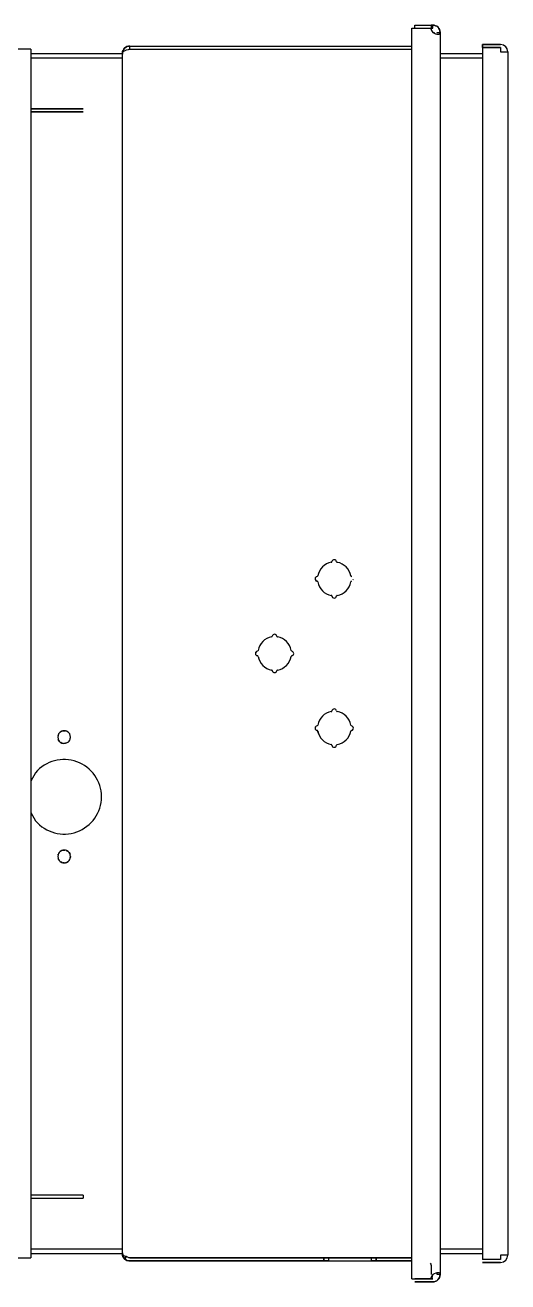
# Model space of a CAD drawing. Header units: millimetres. Extents: x -187347 to 135007, y -6415 to 292048.
# Drawn here: x -61495 to -61171, y 46282 to 47124 of the extents above; entities that cross this region are included whole.
import ezdxf

# ---------------------------------------------------------------- set-up
doc = ezdxf.new("R2010")
doc.units = ezdxf.units.MM
doc.header["$LTSCALE"] = 100
doc.layers.get('0').update_dxf_attribs({"lineweight": 18})
doc.layers.add('Layout Cabinplant', color=30, linetype='Continuous')
doc.layers.add('LAYOUT customer', color=5, linetype='Continuous')

# ---------------------------------------------------------------- blocks, each defined once
blk = doc.blocks.new('CP hopper')
at = {"color": 5, "linetype": 'Continuous'}
for centre, radius, start, end in [((-27219.74, -342.02), 4.9, 90, 180), ((-27219.74, -342.02), 4.9, 90, 180), ((-27235.63, -384.54), 4.1, 270.83942, 314.84957), ((-27235.6, -384.54), 4.1, 270.36535, 281.36601), ((-27235.65, -384.55), 4.1, 270.99006, 281.96402), ((-27235.69, -384.58), 4.1, 304.62582, 315.58974)]:
    blk.add_arc(centre, radius, start, end, dxfattribs=at)
at = {"layer": 'LAYOUT customer', "linetype": 'Continuous'}
for p, q in [((-27224.64, -342.02), (-27224.64, -354.12)), ((-27224.64, -354.12), (-27224.64, -342.02)), ((-27222.57, -354.12), (-27222.57, -342.02)), ((-27222.57, -342.02), (-27222.57, -354.12)), ((-27222.57, -354.12), (-27222.57, -342.02)), ((-27222.57, -342.02), (-27219.74, -342.02)), ((-27219.74, -342.02), (-27219.74, -337.12)), ((-27219.74, -337.12), (-26413.54, -337.12)), ((-26413.54, -337.12), (-26413.54, -342.02)), ((-26413.54, -342.02), (-26410.72, -342.02)), ((-26410.72, -342.02), (-26410.72, -354.12)), ((-26408.64, -342.02), (-26408.64, -354.12)), ((-26408.64, -354.12), (-26408.64, -342.02)), ((-27222.57, -354.12), (-27224.64, -354.12)), ((-27224.64, -354.12), (-27222.57, -354.12)), ((-27222.57, -354.12), (-26410.72, -354.12)), ((-27218.64, -382.55), (-27218.64, -354.12)), ((-27215.64, -382.55), (-27215.64, -354.12)), ((-26417.64, -354.12), (-26417.64, -382.55)), ((-26417.64, -354.12), (-26417.64, -382.55)), ((-26417.64, -354.12), (-26417.64, -382.55)), ((-26414.64, -382.55), (-26414.64, -354.12)), ((-26414.64, -382.55), (-26414.64, -354.12)), ((-27237.54, -386.44), (-27237.64, -387.45)), ((-27237.64, -387.45), (-27237.54, -386.44)), ((-27237.27, -385.58), (-27237.54, -386.44)), ((-27237.54, -386.44), (-27237.27, -385.58)), ((-27236.84, -384.76), (-27237.27, -385.58)), ((-27237.27, -385.58), (-27236.84, -384.76)), ((-27236.2, -383.97), (-27236.84, -384.76)), ((-27236.84, -384.76), (-27236.5, -384.35)), ((-27236.5, -384.35), (-27236.2, -383.97)), ((-27235.41, -383.33), (-27236.2, -383.97)), ((-27236.2, -383.97), (-27235.81, -383.66)), ((-27235.81, -383.66), (-27235.41, -383.33)), ((-27234.75, -382.98), (-27235.41, -383.33)), ((-27235.41, -383.33), (-27234.75, -382.98)), ((-27233.74, -382.65), (-27234.75, -382.98)), ((-27234.75, -382.98), (-27233.74, -382.65)), ((-27232.74, -382.55), (-27233.74, -382.65)), ((-27233.74, -382.65), (-27232.74, -382.55)), ((-27232.18, -382.6), (-27232.74, -382.55)), ((-27232.74, -383.75), (-27232.74, -382.55)), ((-27232.74, -382.55), (-26400.54, -382.55)), ((-27232.74, -384.55), (-27232.74, -383.75)), ((-27232.18, -384.6), (-27232.74, -384.55)), ((-27232.74, -387.45), (-27232.18, -386.51)), ((-27232.64, -387.28), (-27232.64, -386.55)), ((-27232.64, -386.55), (-27232.2, -386.55)), ((-27231.78, -382.92), (-27232.18, -382.6)), ((-27232.18, -386.51), (-27231.86, -385.71)), ((-27231.86, -385.71), (-27231.62, -384.79)), ((-27231.62, -383.28), (-27231.78, -382.92)), ((-27231.54, -383.93), (-27231.62, -383.28)), ((-27231.62, -384.79), (-27231.54, -383.93)), ((-26401.67, -383.28), (-26401.75, -383.93)), ((-26401.75, -383.93), (-26401.67, -384.79)), ((-26401.51, -382.92), (-26401.67, -383.28)), ((-26401.03, -384.59), (-26401.67, -384.79)), ((-26401.67, -384.79), (-26401.51, -385.47)), ((-26401.51, -385.47), (-26401.11, -386.51)), ((-26400.54, -382.55), (-26401.11, -382.6)), ((-26401.11, -386.51), (-26400.54, -387.45)), ((-26400.54, -384.55), (-26401.03, -384.59)), ((-26399.54, -382.65), (-26400.54, -382.55)), ((-26400.54, -382.55), (-26400.54, -383.75)), ((-26400.54, -382.55), (-26399.54, -382.65)), ((-26400.54, -383.75), (-26400.54, -384.55)), ((-26398.67, -382.92), (-26399.54, -382.65)), ((-26399.54, -382.65), (-26398.67, -382.92)), ((-26397.86, -383.35), (-26398.67, -382.92)), ((-26398.67, -382.92), (-26397.86, -383.35)), ((-26397.07, -384), (-26397.86, -383.35)), ((-26397.86, -383.35), (-26397.48, -383.66)), ((-26397.48, -383.66), (-26397.07, -384)), ((-26396.43, -384.79), (-26397.07, -384)), ((-26397.07, -384), (-26396.79, -384.35)), ((-26396.79, -384.35), (-26396.43, -384.79)), ((-26396.08, -385.44), (-26396.43, -384.79)), ((-26396.43, -384.79), (-26396.08, -385.44)), ((-26395.75, -386.45), (-26396.08, -385.44)), ((-26396.08, -385.44), (-26395.75, -386.45)), ((-26395.64, -387.45), (-26395.75, -386.45)), ((-26395.75, -386.45), (-26395.64, -387.45)), ((-27236.44, -387.45), (-27237.64, -387.45)), ((-27237.64, -388.64), (-27237.64, -387.45)), ((-27237.64, -387.45), (-27237.64, -388.64)), ((-27237.64, -399.55), (-27237.64, -388.64)), ((-27237.64, -388.64), (-27235.57, -388.64)), ((-27235.64, -387.45), (-27236.44, -387.45)), ((-27235.64, -387.45), (-27235.57, -388.64)), ((-27235.57, -388.64), (-27235.64, -387.45)), ((-27235.64, -388.55), (-27234.76, -388.55)), ((-27234.76, -388.55), (-27235.64, -388.55)), ((-27235.64, -399.55), (-27235.57, -388.64)), ((-27235.57, -396.65), (-27235.57, -388.64)), ((-26406.74, -388.55), (-26400.64, -388.55)), ((-26399.87, -387.98), (-26398.64, -387.98)), ((-26398.64, -387.98), (-26398.53, -388.55)), ((-26397.64, -388.55), (-26398.53, -388.55)), ((-26397.72, -388.64), (-26397.72, -396.65)), ((-26397.64, -388.64), (-26397.72, -399.55)), ((-26397.72, -399.55), (-26397.64, -388.64)), ((-26397.64, -387.45), (-26397.64, -388.64)), ((-26397.64, -388.64), (-26397.64, -387.45)), ((-26397.64, -388.92), (-26397.64, -388.55)), ((-26395.64, -388.64), (-26395.64, -387.45)), ((-26395.64, -387.45), (-26395.64, -388.64)), ((-26395.64, -399.55), (-26395.64, -388.64)), ((-26395.64, -388.64), (-26395.64, -399.55)), ((-27235.64, -399.55), (-27237.64, -399.55)), ((-27235.57, -401.55), (-27235.57, -396.65)), ((-26397.72, -401.55), (-27235.57, -401.55)), ((-27223.64, -590.58), (-27223.64, -401.55)), ((-27221.57, -590.58), (-27221.57, -401.55)), ((-27221.57, -590.58), (-27221.57, -401.55)), ((-26411.64, -401.55), (-26411.64, -590.65)), ((-26411.64, -527.36), (-26411.64, -401.55)), ((-26411.64, -425.45), (-26411.64, -401.55)), ((-26411.64, -401.55), (-26411.64, -590.65)), ((-26409.64, -590.65), (-26409.64, -401.55)), ((-26409.64, -401.55), (-26409.64, -425.45)), ((-26397.72, -401.55), (-26397.72, -396.65)), ((-26411.64, -425.45), (-26409.64, -425.45)), ((-26409.64, -425.45), (-26411.64, -425.45)), ((-26411.64, -428.45), (-26411.64, -425.45)), ((-26409.64, -428.45), (-26411.64, -428.45)), ((-26409.64, -425.45), (-26409.64, -428.45)), ((-26868.13, -441.68), (-26868.23, -442.06)), ((-26866.03, -440.83), (-26866.41, -440.72)), ((-26411.64, -457.45), (-26409.64, -457.45)), ((-26411.64, -460.45), (-26411.64, -457.45)), ((-26411.64, -460.45), (-26409.64, -460.45)), ((-26409.64, -460.45), (-26411.64, -460.45)), ((-26411.64, -527.36), (-26411.64, -460.45)), ((-26409.64, -457.45), (-26409.64, -460.45)), ((-26409.64, -460.45), (-26409.64, -590.65)), ((-26763.17, -464.25), (-26764.65, -464.62)), ((-26411.64, -590.65), (-26411.64, -527.36)), ((-26411.64, -590.65), (-26411.64, -527.36)), ((-27223.64, -590.58), (-27223.63, -591.07)), ((-27223.57, -591.48), (-27223.64, -590.58)), ((-27221.57, -590.58), (-27223.64, -590.58)), ((-27223.63, -591.07), (-27223.57, -591.48)), ((-27223.27, -592.52), (-27223.57, -591.48)), ((-27223.57, -591.48), (-27223.27, -592.52)), ((-27222.21, -594.11), (-27223.27, -592.52)), ((-27223.27, -592.52), (-27222.21, -594.11)), ((-27222.21, -594.11), (-27221.51, -594.69)), ((-27221.51, -594.69), (-27222.21, -594.11)), ((-27221.52, -591.07), (-27221.57, -590.58)), ((-27221.42, -591.48), (-27221.52, -591.07)), ((-27221.51, -594.69), (-27220.62, -595.17)), ((-27220.62, -595.17), (-27221.51, -594.69)), ((-27220.98, -592.82), (-27221.42, -591.48)), ((-27220.48, -594.11), (-27220.98, -592.82)), ((-27219.91, -595.41), (-27220.62, -595.17)), ((-27220.62, -595.17), (-27219.91, -595.41)), ((-27220.1, -594.69), (-27220.48, -594.11)), ((-27219.46, -595.19), (-27220.1, -594.69)), ((-27218.92, -595.41), (-27219.91, -595.41)), ((-27219.91, -595.41), (-27218.92, -595.41)), ((-27218.92, -595.41), (-27219.46, -595.19)), ((-27218.26, -595.55), (-27218.92, -595.41)), ((-27218.92, -595.41), (-27218.26, -595.55)), ((-27218.26, -595.55), (-27218.92, -595.41)), ((-27218.64, -656.96), (-27218.64, -595.55)), ((-26415.04, -595.55), (-27218.26, -595.55)), ((-27215.64, -656.96), (-27215.64, -595.55)), ((-26417.64, -595.55), (-26417.64, -656.96)), ((-26417.64, -595.55), (-26417.64, -656.96)), ((-26417.64, -595.55), (-26417.64, -656.96)), ((-26415.04, -595.55), (-26414.54, -595.55)), ((-26414.54, -595.55), (-26415.04, -595.55)), ((-26414.54, -595.55), (-26415.04, -595.55)), ((-26414.64, -656.96), (-26414.64, -595.55)), ((-26414.64, -656.96), (-26414.64, -595.55)), ((-26414.08, -595.52), (-26414.54, -595.55)), ((-26414.08, -595.52), (-26414.54, -595.55)), ((-26414.54, -595.55), (-26414.08, -595.52)), ((-26413.38, -595.41), (-26414.08, -595.52)), ((-26414.08, -595.52), (-26413.38, -595.41)), ((-26413.19, -594.69), (-26413.8, -595.17)), ((-26412.71, -595.19), (-26413.38, -595.41)), ((-26413.38, -595.41), (-26412.71, -595.19)), ((-26412.81, -594.11), (-26413.19, -594.69)), ((-26412.53, -592.74), (-26412.81, -594.11)), ((-26412.71, -595.19), (-26411.78, -594.69)), ((-26411.78, -594.69), (-26412.71, -595.19)), ((-26411.79, -591.24), (-26412.53, -592.74)), ((-26412.53, -592.74), (-26411.15, -594.18)), ((-26412.53, -592.74), (-26411.15, -594.18)), ((-26412.53, -592.74), (-26411.15, -594.18)), ((-26411.15, -594.18), (-26412.53, -592.74)), ((-26412.53, -592.74), (-26411.15, -594.18)), ((-26412.53, -592.74), (-26411.15, -594.18)), ((-26411.15, -594.18), (-26412.53, -592.74)), ((-26412.53, -592.74), (-26411.15, -594.18)), ((-26411.15, -594.18), (-26412.53, -592.74)), ((-26412.53, -592.74), (-26411.15, -594.18)), ((-26411.15, -594.18), (-26412.53, -592.74)), ((-26411.15, -594.18), (-26412.53, -592.74)), ((-26412.53, -592.74), (-26411.15, -594.18)), ((-26411.15, -594.18), (-26412.53, -592.74)), ((-26411.15, -594.18), (-26412.53, -592.74)), ((-26411.15, -594.18), (-26412.53, -592.74)), ((-26411.15, -594.18), (-26412.53, -592.74)), ((-26411.15, -594.18), (-26412.53, -592.74)), ((-26412.53, -592.74), (-26411.15, -594.18)), ((-26412.53, -592.74), (-26411.15, -594.18)), ((-26411.64, -590.65), (-26411.79, -591.24)), ((-26411.78, -594.69), (-26411.15, -594.18)), ((-26411.15, -594.18), (-26411.78, -594.69)), ((-26411.15, -594.18), (-26410.02, -592.52)), ((-26410.02, -592.52), (-26411.15, -594.18)), ((-26410.02, -592.52), (-26409.68, -591.24)), ((-26409.68, -591.24), (-26410.02, -592.52)), ((-26409.68, -591.24), (-26409.64, -590.65)), ((-26409.64, -590.65), (-26409.68, -591.24)), ((-27181.64, -625.06), (-27181.64, -621.77)), ((-27181.64, -621.77), (-27181.64, -626.77)), ((-27179.64, -626.77), (-27179.64, -621.77)), ((-27179.64, -621.77), (-27179.64, -625.06)), ((-26453.64, -621.77), (-26451.64, -621.77)), ((-26453.64, -621.77), (-26453.64, -626.77)), ((-26451.64, -626.77), (-26451.64, -621.77)), ((-27181.64, -626.77), (-27181.64, -625.06)), ((-27181.64, -626.77), (-27181.64, -656.96)), ((-27181.64, -656.96), (-27181.64, -626.77)), ((-27179.64, -625.06), (-27179.64, -626.77)), ((-27179.64, -626.77), (-27179.64, -656.96)), ((-27179.64, -656.96), (-27179.64, -626.77)), ((-26763.98, -631.98), (-26763.31, -631.31)), ((-26763.31, -631.31), (-26763.98, -631.98)), ((-26762.73, -630.91), (-26763.31, -631.31)), ((-26761.75, -630.53), (-26762.73, -630.91)), ((-26760.64, -630.37), (-26761.75, -630.53)), ((-26759.54, -630.53), (-26760.64, -630.37)), ((-26758.55, -630.92), (-26759.54, -630.53)), ((-26759.54, -630.53), (-26759.14, -630.68)), ((-26757.97, -631.32), (-26758.55, -630.92)), ((-26757.31, -631.98), (-26757.97, -631.32)), ((-26683.32, -631.32), (-26683.99, -632)), ((-26683.99, -632), (-26683.32, -631.32)), ((-26682.74, -630.92), (-26683.32, -631.32)), ((-26683.32, -631.32), (-26682.74, -630.92)), ((-26681.75, -630.53), (-26682.74, -630.92)), ((-26682.74, -630.92), (-26682.15, -630.68)), ((-26680.64, -630.37), (-26681.75, -630.53)), ((-26680.64, -630.37), (-26679.53, -630.53)), ((-26679.53, -630.53), (-26680.64, -630.37)), ((-26678.55, -630.92), (-26679.53, -630.53)), ((-26677.97, -631.32), (-26678.55, -630.92)), ((-26677.3, -632), (-26677.97, -631.32)), ((-26453.64, -626.77), (-26453.64, -656.96)), ((-26451.64, -656.96), (-26451.64, -626.77)), ((-26764.89, -634.6), (-26764.81, -633.78)), ((-26764.81, -633.78), (-26764.89, -634.6)), ((-26764.82, -635.43), (-26764.89, -634.6)), ((-26764.89, -634.6), (-26764.82, -635.43)), ((-26764.62, -636.12), (-26764.82, -635.43)), ((-26764.82, -635.43), (-26764.62, -636.12)), ((-26764.61, -633.08), (-26764.81, -633.78)), ((-26764.62, -636.12), (-26763.99, -637.23)), ((-26763.98, -631.98), (-26764.61, -633.08)), ((-26763.99, -637.23), (-26764.25, -636.77)), ((-26763.99, -637.23), (-26763.32, -637.92)), ((-26763.32, -637.92), (-26762.74, -638.32)), ((-26762.74, -638.32), (-26761.76, -638.71)), ((-26761.76, -638.71), (-26762.21, -638.53)), ((-26761.76, -638.71), (-26760.64, -638.87)), ((-26760.64, -638.87), (-26759.54, -638.71)), ((-26759.54, -638.71), (-26758.55, -638.32)), ((-26758.55, -638.32), (-26759.08, -638.53)), ((-26758.55, -638.32), (-26757.97, -637.92)), ((-26757.97, -637.92), (-26758.55, -638.32)), ((-26757.97, -637.92), (-26757.3, -637.23)), ((-26757.3, -637.23), (-26757.97, -637.92)), ((-26756.68, -633.08), (-26757.31, -631.98)), ((-26757.31, -631.98), (-26757.03, -632.48)), ((-26757.3, -637.23), (-26756.67, -636.12)), ((-26756.67, -636.12), (-26757.04, -636.77)), ((-26756.48, -633.78), (-26756.68, -633.08)), ((-26756.68, -633.08), (-26756.48, -633.78)), ((-26756.67, -636.12), (-26756.48, -635.46)), ((-26756.43, -634.95), (-26756.48, -633.78)), ((-26756.48, -633.78), (-26756.4, -634.6)), ((-26756.48, -635.46), (-26756.43, -634.95)), ((-26756.4, -634.6), (-26756.43, -634.95)), ((-26684.81, -633.78), (-26684.89, -634.63)), ((-26684.89, -634.63), (-26684.86, -634.28)), ((-26684.89, -634.63), (-26684.81, -635.46)), ((-26684.81, -635.46), (-26684.89, -634.63)), ((-26684.62, -633.11), (-26684.81, -633.78)), ((-26684.81, -635.46), (-26684.61, -636.16)), ((-26684.61, -636.16), (-26684.81, -635.46)), ((-26683.99, -632), (-26684.62, -633.11)), ((-26684.62, -633.11), (-26684.26, -632.48)), ((-26684.61, -636.16), (-26683.98, -637.26)), ((-26683.98, -637.26), (-26684.25, -636.77)), ((-26683.98, -637.26), (-26683.32, -637.92)), ((-26683.32, -637.92), (-26682.74, -638.32)), ((-26682.74, -638.32), (-26681.75, -638.71)), ((-26681.75, -638.71), (-26682.21, -638.53)), ((-26681.75, -638.71), (-26680.64, -638.87)), ((-26680.64, -638.87), (-26679.54, -638.71)), ((-26679.54, -638.71), (-26678.56, -638.32)), ((-26678.56, -638.32), (-26679.08, -638.53)), ((-26678.56, -638.32), (-26677.98, -637.93)), ((-26677.31, -637.26), (-26677.98, -637.93)), ((-26677.98, -637.93), (-26677.31, -637.26)), ((-26677.31, -637.26), (-26676.68, -636.16)), ((-26677.3, -632), (-26677.03, -632.48)), ((-26676.67, -633.11), (-26677.3, -632)), ((-26676.68, -636.16), (-26677.04, -636.77)), ((-26676.68, -636.16), (-26676.48, -635.46)), ((-26676.67, -633.11), (-26676.47, -633.81)), ((-26676.47, -633.81), (-26676.67, -633.11)), ((-26676.4, -634.63), (-26676.48, -635.46)), ((-26676.48, -635.46), (-26676.4, -634.63)), ((-26676.4, -634.63), (-26676.47, -633.81)), ((-26736.71, -653.77), (-26731.19, -656.96)), ((-26710.1, -656.96), (-26704.58, -653.77)), ((-27221.64, -656.96), (-27221.64, -658.78)), ((-27221.64, -656.96), (-26411.64, -656.96)), ((-27221.64, -658.78), (-27221.64, -949.91)), ((-26411.64, -658.78), (-26411.64, -656.96)), ((-26411.64, -949.91), (-26411.64, -658.78))]:
    blk.add_line(p, q, dxfattribs=at)
for centre, radius, start, end in [((-26413.54, -342.02), 4.9, 360, 90), ((-26413.54, -342.02), 4.9, 360, 90), ((-26406.74, -391.45), 2.9, 90, 119.48276), ((-26397.65, -384.55), 4.1, 225.07519, 269.08628), ((-26866.64, -453.55), 11.25, 100.1776, 169.8224), ((-26868.72, -441.98), 0.5, 280.17512, 351.37248), ((-26864.57, -441.98), 0.504, 180.95954, 260.8141), ((-26866.64, -453.55), 11.25, 10.17836, 79.79564), ((-26766.65, -453.55), 11.25, 100.1776, 169.8224), ((-26768.84, -441.84), 0.665, 287.92926, 352.86568), ((-26766.63, -442.3), 1.59, 8.72486, 166.38516), ((-26766.65, -442.3), 1.6, 8.64465, 115.08085), ((-26764.44, -441.86), 0.655, 197.8503, 250.60183), ((-26764.44, -441.86), 0.655, 197.8503, 250.60183), ((-26766.65, -453.55), 11.25, 10.1776, 79.82242), ((-26877.9, -453.55), 1.6, 98.41354, 180.00585), ((-26877.91, -453.53), 1.59, 180.53095, 256.59192), ((-26878.21, -451.47), 0.5, 279.30336, 349.82826), ((-26866.64, -453.54), 11.25, 168.04763, 169.86936), ((-26855.08, -451.47), 0.499, 190.12416, 260.74423), ((-26855.4, -453.55), 1.6, 359.99849, 81.57859), ((-26855.4, -453.55), 1.6, 278.44302, 359.97991), ((-26855.4, -453.55), 1.6, 278.44302, 359.97991), ((-26777.9, -453.55), 1.6, 98.38592, 180.03347), ((-26777.89, -453.55), 1.6, 180.01122, 261.35879), ((-26778.21, -451.47), 0.5, 279.30336, 349.82826), ((-26755.08, -451.47), 0.499, 190.12416, 260.74423), ((-26755.39, -453.55), 1.6, 359.97783, 81.59925), ((-26755.39, -453.55), 1.6, 278.40956, 0.01336), ((-26878.24, -455.6), 0.525, 7.2159, 93.97895), ((-26878.24, -455.6), 0.525, 7.2159, 93.97895), ((-26866.65, -453.55), 11.25, 190.17835, 259.79565), ((-26866.64, -453.55), 11.25, 280.19622, 349.8224), ((-26855.08, -455.62), 0.5, 99.30334, 169.82825), ((-26778.21, -455.62), 0.5, 10.17504, 81.37257), ((-26778.21, -455.62), 0.5, 10.17504, 81.37257), ((-26766.65, -453.55), 11.25, 190.17836, 259.79564), ((-26766.65, -453.55), 11.25, 280.19622, 349.8224), ((-26755.08, -455.62), 0.5, 99.30334, 169.82825), ((-26868.72, -465.11), 0.501, 8.67791, 80.35572), ((-26866.65, -464.8), 1.6, 188.64652, 340.1099), ((-26866.64, -464.8), 1.6, 238.84287, 340.10872), ((-26864.61, -465.18), 0.559, 94.78207, 197.16646), ((-26864.61, -465.18), 0.559, 94.78207, 197.16646), ((-26768.85, -465.24), 0.655, 17.90609, 71.12753), ((-26768.85, -465.24), 0.655, 17.90609, 71.12753), ((-26766.66, -464.8), 1.59, 188.72978, 346.25314), ((-26766.64, -464.8), 1.6, 216.33473, 317.60166), ((-26764.45, -465.25), 0.666, 107.50462, 172.99983), ((-26816.65, -493.55), 11.25, 100.1776, 169.8224), ((-26818.84, -481.84), 0.665, 287.92926, 352.86568), ((-26816.63, -482.3), 1.59, 8.72486, 166.38516), ((-26814.44, -481.86), 0.655, 197.90079, 250.96834), ((-26814.44, -481.86), 0.655, 197.90079, 250.96834), ((-26816.65, -493.55), 11.25, 10.1776, 79.80378), ((-26827.9, -493.55), 1.6, 98.38592, 180.03347), ((-26827.91, -493.53), 1.59, 180.54585, 256.57702), ((-26828.36, -495.75), 0.674, 18.25715, 82.93762), ((-26828.21, -491.47), 0.499, 279.25576, 349.87586), ((-26828.21, -491.47), 0.499, 279.25576, 349.87586), ((-26816.65, -493.55), 11.25, 190.17836, 259.79564), ((-26816.65, -493.55), 11.25, 280.19622, 349.8224), ((-26805.08, -491.47), 0.5, 190.17175, 260.69664), ((-26805.08, -491.47), 0.5, 190.17175, 260.69664), ((-26805.08, -495.62), 0.5, 99.30334, 169.82825), ((-26805.4, -493.55), 1.6, 359.99849, 81.57859), ((-26805.4, -493.55), 1.6, 359.99849, 81.57859), ((-26805.4, -493.55), 1.6, 278.44302, 359.97991), ((-26818.72, -505.11), 0.501, 8.67791, 80.35571), ((-26816.66, -504.8), 1.59, 188.72978, 346.25314), ((-26814.45, -505.25), 0.666, 107.50462, 172.99983), ((-26814.45, -505.25), 0.666, 107.50462, 172.99983), ((-26816.65, -504.8), 1.6, 227.58007, 317.61159), ((-26720.65, -634.62), 25, 89.99989, 229.99982), ((-26720.65, -634.62), 25, 309.99996, 90.00008)]:
    blk.add_arc(centre, radius, start, end, dxfattribs=at)
blk = doc.blocks.new('CP_Whole bird batching')
at = {"layer": 'LAYOUT customer', "color": 0, "rotation": 180}
blk.add_blockref('CP hopper', (-65112.23, -8734.21), dxfattribs=at)

msp = doc.modelspace()

# ---------------------------------------------------------------- block references
at = {"layer": 'Layout Cabinplant', "rotation": 90}
msp.add_blockref('CP_Whole bird batching', (-69568.46, 84998.95, 0), dxfattribs=at)

doc.saveas('drawing.dxf')
